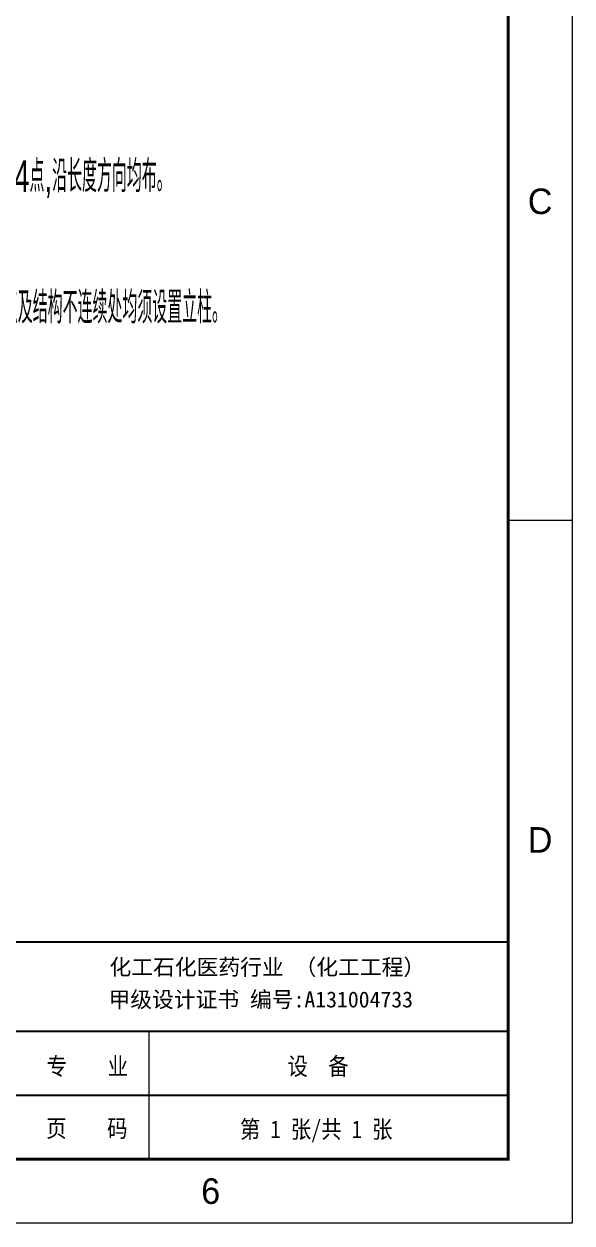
# Model space of a CAD drawing. Extents: x 148 to 221443, y -36682 to 6758.
# Drawn here: x 104592 to 106309, y -23173 to -19417 of the extents above; entities that cross this region are included whole.
import ezdxf
from ezdxf.enums import TextEntityAlignment as Align

# ---------------------------------------------------------------- set-up
doc = ezdxf.new("R2010")
doc.units = 0
doc.header["$LTSCALE"] = 10
doc.header["$MEASUREMENT"] = 0
doc.layers.add('2', color=4, linetype='Continuous')
doc.layers.add('2（细实线）', color=3, linetype='Continuous', lineweight=20)
doc.layers.add('图框层', color=7, linetype='Continuous', lineweight=15)
doc.styles.add('HZ', font='ROMS.SHX', dxfattribs={"width": 0.75, "bigfont": 'GBCBIG.SHX'})
doc.styles.add('tkhz2', font='')
doc.styles.add('公司名', font='simhei.ttf')
doc.styles.get('tkhz2').set_extended_font_data('SimSun')

# ---------------------------------------------------------------- blocks, each defined once
blk = doc.blocks.new('a2')
blk.add_line((15905.09, 9816.74), (15895.09, 9816.74))
at = {"layer": '图框层', "ltscale": 10}
blk.add_lwpolyline([(15311.09, 10126.74), (15905.09, 10126.74), (15905.09, 9706.74), (15311.09, 9706.74)], close=True, dxfattribs=at)
at = {"layer": '图框层', "ltscale": 10, "const_width": 0.5}
blk.add_lwpolyline([(15336.09, 10116.74), (15895.09, 10116.74), (15895.09, 9716.74), (15336.09, 9716.74)], close=True, dxfattribs=at)
at = {"style": 'HZ'}
for s, p in [('C', (15900.09, 9866.74)), ('D', (15900.09, 9766.74)), ('6', (15848.5, 9711.74))]:
    blk.add_text(s, height=4, dxfattribs=at).set_placement(p, align=Align.MIDDLE)

msp = doc.modelspace()

# ---------------------------------------------------------------- linework, layer by layer
at = {"layer": '图框层'}
msp.add_line((104983.8896, -22972.7319), (104983.8896, -22572.7319), dxfattribs=at)
at = {"layer": '图框层', "const_width": 6}
msp.add_lwpolyline([(102508.8896, -22972.7319), (106108.8896, -22972.7319), (106108.8896, -22292.7319), (102508.8896, -22292.7319)], close=True, dxfattribs=at)
for points in [[(102508.8896, -22572.7319), (106108.8896, -22572.7319)], [(104608.8896, -22572.7319), (106108.8896, -22572.7319)], [(102508.8896, -22772.7319), (106108.8896, -22772.7319)]]:
    msp.add_lwpolyline(points, dxfattribs=at)

# ---------------------------------------------------------------- block references
at = {"layer": '2（细实线）', "xscale": 20, "yscale": 20, "zscale": 20}
msp.add_blockref('a2', (-211792.8374, -217307.575), dxfattribs=at)

# ---------------------------------------------------------------- texts
at = {"layer": '2', "color": 3, "linetype": 'Continuous', "style": 'HZ', "width": 0.65}
for s, p in [('8.钢格栅板周边应与支撑梁采用焊接方式连接,焊脚高度为4mm,每边焊点不少于4点,沿长度方向均布。', (102796.4005, -19943.909)), ('11.立柱沿边梁及外圈梁均布,立柱最大间距为1000mm,防护栏杆起点、终点及结构不连续处均须设置立柱。', (102801.9754, -20355.3767))]:
    msp.add_text(s, height=100, dxfattribs=at).set_placement(p)
at = {"layer": '图框层', "ltscale": 10, "style": '公司名'}
for s, p in [('化工石化医药行业 （化工工程）', (104860.1282, -22396.0694)), ('甲级设计证书 编号:A131004733', (104857.0827, -22497.5463))]:
    msp.add_text(s, height=50, dxfattribs=at).set_placement(p)
at = {"layer": '图框层', "style": 'tkhz2', "width": 0.85}
for s, p in [('专    业', (104790.7042, -22709.0799)), ('设  备', (105513.4096, -22709.0799)), ('页    码', (104789.2651, -22903.5967)), ('第 1 张/共 1 张', (105507.5298, -22906.5385))]:
    msp.add_text(s, height=55, dxfattribs=at).set_placement(p, align=Align.CENTER)

doc.saveas('drawing.dxf')
